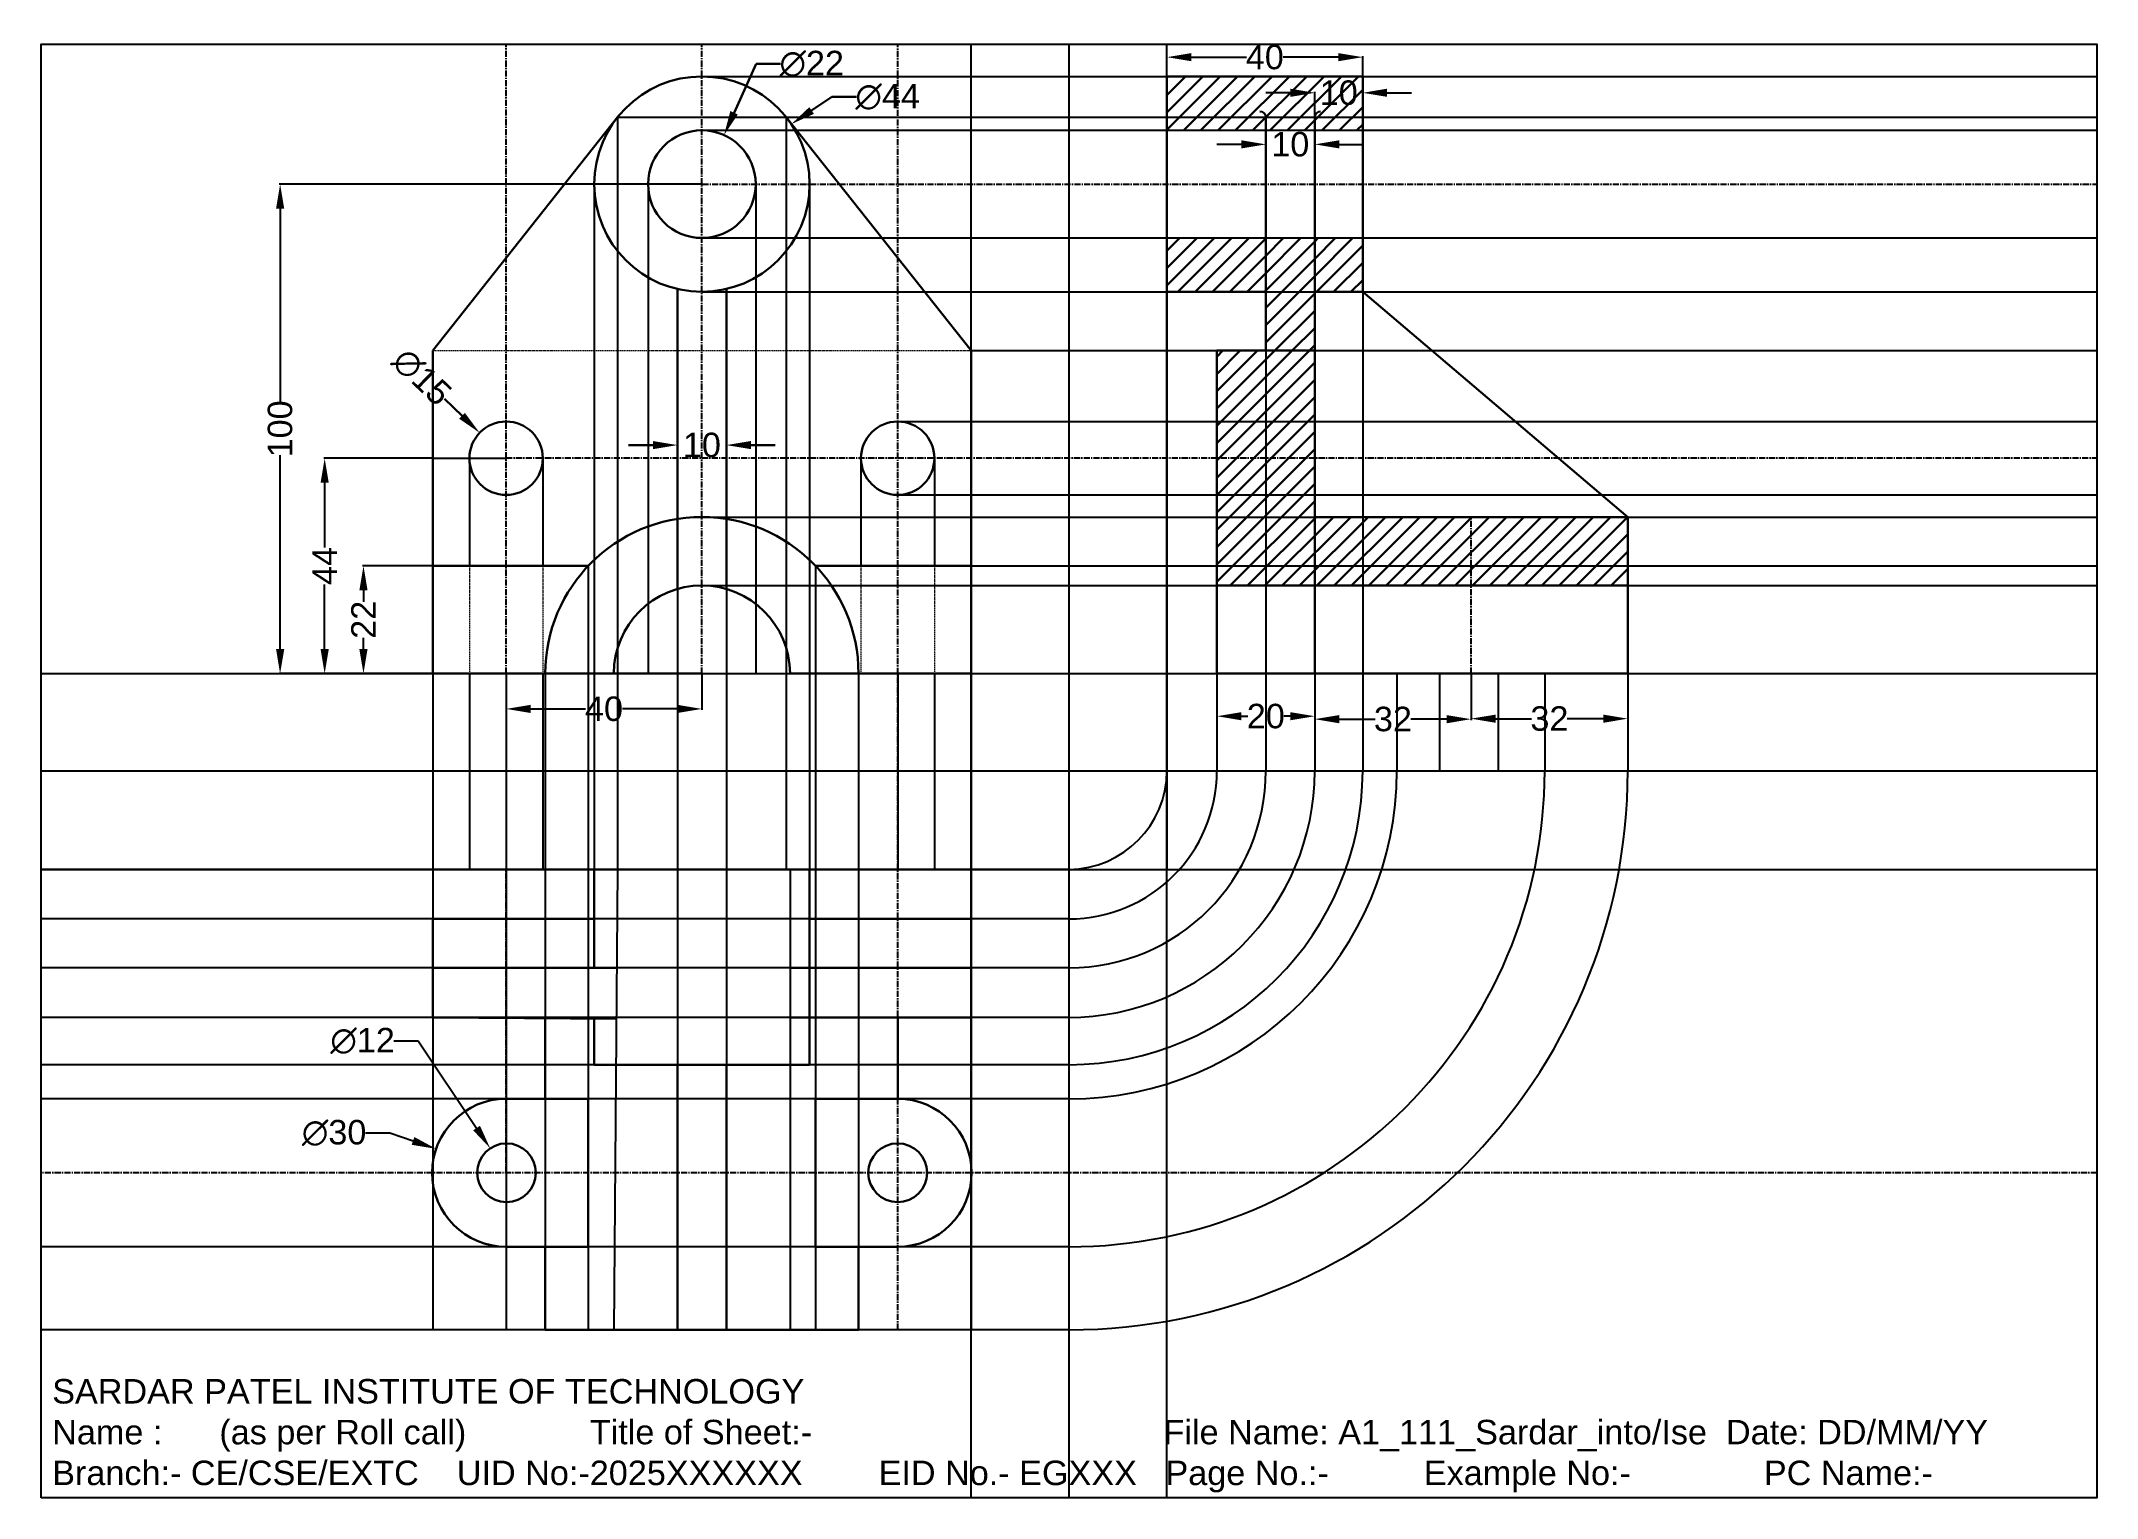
# Model space of a CAD drawing. Header units: millimetres. Extents: x 0 to 420, y 0 to 298.
import ezdxf

# ---------------------------------------------------------------- set-up
doc = ezdxf.new("R2010")
doc.units = ezdxf.units.MM
doc.header["$MEASUREMENT"] = 0
doc.header["$PDMODE"] = 35
doc.header["$PDSIZE"] = 3
doc.linetypes.add('CENTER', pattern=[2, 1.25, -0.25, 0.25, -0.25])
doc.linetypes.add('HIDDEN', pattern=[0.375, 0.25, -0.125])
doc.layers.get('0').update_dxf_attribs({"color": 255})
for name, color, linetype in [('CENTER', 2, 'CENTER'), ('DIMENSION', 4, 'Continuous'), ('PROJECTION', 3, 'Continuous'), ('TEXT', 7, 'Continuous')]:
    doc.layers.add(name, color=color, linetype=linetype)
doc.layers.add('HIDDEN', color=7, linetype='HIDDEN', lineweight=20)
doc.layers.add('OBJECT', color=7, linetype='Continuous', lineweight=30)
doc.styles.get("Standard").update_dxf_attribs({"font": 'arial.ttf'})
doc.dimstyles.get("Standard").update_dxf_attribs({"dimtxt": 5, "dimasz": 5, "dimexe": 0.18, "dimexo": 0.0625, "dimgap": 0.09, "dimtad": 0, "dimtoh": 1, "dimdec": 0, "dimzin": 0, "dimdsep": 46, "dimtxsty": 'Standard', "dimcen": 0.09, "dimclrd": 256, "dimclre": 256, "dimadec": 0, "dimazin": 0, "dimtfac": 1, "dimtdec": 0, "dimtofl": 0, "dimtmove": 0, "dimatfit": 3, "dimfxl": 1, "dimtolj": 1, "dimtzin": 0, "dimlwd": -1, "dimarcsym": 0})

# ---------------------------------------------------------------- blocks, each defined once
blk = doc.blocks.new('*D4')
at = {"layer": 'Defpoints', "color": 0, "transparency": 16777216}
for p in [(95, 168.39), (135, 168.39), (95, 161.18)]:
    blk.add_point(p, dxfattribs=at)
at = {"layer": 'DIMENSION', "lineweight": -2, "transparency": 16777216}
for p, q in [((95, 168.33), (95, 161)), ((135, 168.33), (135, 161))]:
    blk.add_line(p, q, dxfattribs=at)
at = {"layer": 'DIMENSION', "transparency": 16777216}
for p, q in [((100, 161.18), (111.24, 161.18)), ((130, 161.18), (118.76, 161.18))]:
    blk.add_line(p, q, dxfattribs=at)
for points in [[(100, 162.02), (100, 160.35), (95, 161.18)], [(130, 162.02), (130, 160.35), (135, 161.18)]]:
    blk.add_solid(points, dxfattribs=at)
at = {"layer": 'DIMENSION', "color": 0, "transparency": 16777216, "insert": (115, 161.18), "char_height": 5, "attachment_point": 5}
blk.add_mtext('\\A1;40', dxfattribs=at)
blk = doc.blocks.new('*D5')
at = {"layer": 'Defpoints', "color": 0, "transparency": 16777216}
for p in [(65.86, 190.39), (80, 190.39), (80, 168.39)]:
    blk.add_point(p, dxfattribs=at)
at = {"layer": 'DIMENSION', "lineweight": -2, "transparency": 16777216}
for p, q in [((79.94, 190.39), (65.68, 190.39)), ((79.94, 168.39), (65.68, 168.39))]:
    blk.add_line(p, q, dxfattribs=at)
at = {"layer": 'DIMENSION', "transparency": 16777216}
for p, q in [((65.86, 185.39), (65.86, 183.08)), ((65.86, 173.39), (65.86, 175.7))]:
    blk.add_line(p, q, dxfattribs=at)
for points in [[(65.02, 185.39), (66.69, 185.39), (65.86, 190.39)], [(65.02, 173.39), (66.69, 173.39), (65.86, 168.39)]]:
    blk.add_solid(points, dxfattribs=at)
at = {"layer": 'DIMENSION', "color": 0, "transparency": 16777216, "insert": (65.86, 179.39), "char_height": 5, "attachment_point": 5, "rotation": 90}
blk.add_mtext('\\A1;22', dxfattribs=at)
blk = doc.blocks.new('*D6')
at = {"layer": 'Defpoints', "color": 0, "transparency": 16777216}
for p in [(48.83, 268.39), (135, 268.39), (135, 168.39)]:
    blk.add_point(p, dxfattribs=at)
at = {"layer": 'DIMENSION', "lineweight": -2, "transparency": 16777216}
for p, q in [((134.94, 268.39), (48.65, 268.39)), ((134.94, 168.39), (48.65, 168.39))]:
    blk.add_line(p, q, dxfattribs=at)
at = {"layer": 'DIMENSION', "transparency": 16777216}
for p, q in [((48.83, 263.39), (48.83, 223.76)), ((48.83, 173.39), (48.83, 213.02))]:
    blk.add_line(p, q, dxfattribs=at)
for points in [[(48, 263.39), (49.67, 263.39), (48.83, 268.39)], [(48, 173.39), (49.67, 173.39), (48.83, 168.39)]]:
    blk.add_solid(points, dxfattribs=at)
at = {"layer": 'DIMENSION', "color": 0, "transparency": 16777216, "insert": (48.83, 218.39), "char_height": 5, "attachment_point": 5, "rotation": 90}
blk.add_mtext('\\A1;100', dxfattribs=at)
blk = doc.blocks.new('*D7')
at = {"layer": 'Defpoints', "color": 0, "transparency": 16777216}
for p in [(153.27, 280.65), (116.73, 256.13)]:
    blk.add_point(p, dxfattribs=at)
at = {"layer": 'OBJECT', "transparency": 16777216}
for p, q in [((161.57, 286.22), (157.42, 283.43)), ((166.57, 286.22), (161.57, 286.22))]:
    blk.add_line(p, q, dxfattribs=at)
at = {"layer": 'OBJECT', "lineweight": -2, "transparency": 16777216}
for p, q in [((134.91, 268.39), (135.09, 268.39)), ((135, 268.3), (135, 268.48))]:
    blk.add_line(p, q, dxfattribs=at)
at = {"layer": 'OBJECT', "transparency": 16777216}
blk.add_solid([(156.95, 284.13), (157.88, 282.74), (153.27, 280.65)], dxfattribs=at)
at = {"layer": 'OBJECT', "color": 0, "transparency": 16777216, "insert": (172.95, 286.22), "char_height": 5, "attachment_point": 5}
blk.add_mtext('\\A1;∅44', dxfattribs=at)
blk = doc.blocks.new('*D8')
at = {"layer": 'Defpoints', "color": 0, "transparency": 16777216}
for p in [(139.52, 278.42), (130.48, 258.36)]:
    blk.add_point(p, dxfattribs=at)
at = {"layer": 'OBJECT', "transparency": 16777216}
for p, q in [((146.08, 292.97), (141.57, 282.98)), ((151.08, 292.97), (146.08, 292.97))]:
    blk.add_line(p, q, dxfattribs=at)
at = {"layer": 'OBJECT', "lineweight": -2, "transparency": 16777216}
for p, q in [((134.91, 268.39), (135.09, 268.39)), ((135, 268.3), (135, 268.48))]:
    blk.add_line(p, q, dxfattribs=at)
at = {"layer": 'OBJECT', "transparency": 16777216}
blk.add_solid([(140.81, 283.32), (142.33, 282.63), (139.52, 278.42)], dxfattribs=at)
at = {"layer": 'OBJECT', "color": 0, "transparency": 16777216, "insert": (157.44, 292.97), "char_height": 5, "attachment_point": 5}
blk.add_mtext('\\A1;∅22', dxfattribs=at)
blk = doc.blocks.new('*D9')
at = {"layer": 'Defpoints', "color": 0, "transparency": 16777216}
for p in [(57.93, 212.39), (80, 212.39), (80, 168.39)]:
    blk.add_point(p, dxfattribs=at)
at = {"layer": 'DIMENSION', "lineweight": -2, "transparency": 16777216}
for p, q in [((79.94, 212.39), (57.75, 212.39)), ((79.94, 168.39), (57.75, 168.39))]:
    blk.add_line(p, q, dxfattribs=at)
at = {"layer": 'DIMENSION', "transparency": 16777216}
for p, q in [((57.93, 207.39), (57.93, 194.15)), ((57.93, 173.39), (57.93, 186.63))]:
    blk.add_line(p, q, dxfattribs=at)
for points in [[(57.1, 207.39), (58.76, 207.39), (57.93, 212.39)], [(57.1, 173.39), (58.76, 173.39), (57.93, 168.39)]]:
    blk.add_solid(points, dxfattribs=at)
at = {"layer": 'DIMENSION', "color": 0, "transparency": 16777216, "insert": (57.93, 190.39), "char_height": 5, "attachment_point": 5, "rotation": 90}
blk.add_mtext('\\A1;44', dxfattribs=at)
blk = doc.blocks.new('*D10')
at = {"layer": 'Defpoints', "color": 0, "transparency": 16777216}
for p in [(89.6, 217.59), (100.4, 207.19)]:
    blk.add_point(p, dxfattribs=at)
at = {"layer": 'OBJECT', "transparency": 16777216}
blk.add_line((82.39, 224.53), (86, 221.06), dxfattribs=at)
at = {"layer": 'OBJECT', "lineweight": -2, "transparency": 16777216}
for p, q in [((94.91, 212.39), (95.09, 212.39)), ((95, 212.3), (95, 212.48))]:
    blk.add_line(p, q, dxfattribs=at)
at = {"layer": 'OBJECT', "transparency": 16777216}
blk.add_solid([(86.57, 221.66), (85.42, 220.46), (89.6, 217.59)], dxfattribs=at)
at = {"layer": 'OBJECT', "color": 0, "transparency": 16777216, "insert": (77.78, 228.97), "char_height": 5, "attachment_point": 5, "rotation": 316.0827}
blk.add_mtext('\\A1;∅15', dxfattribs=at)
blk = doc.blocks.new('*D15')
at = {"layer": 'Defpoints', "color": 0, "transparency": 16777216}
for p in [(140, 215.08), (130, 207.68), (140, 207.68)]:
    blk.add_point(p, dxfattribs=at)
at = {"layer": 'OBJECT', "transparency": 16777216}
for p, q in [((125, 215.08), (120, 215.08)), ((145, 215.08), (150, 215.08))]:
    blk.add_line(p, q, dxfattribs=at)
at = {"layer": 'OBJECT', "lineweight": -2, "transparency": 16777216}
for p, q in [((130, 207.74), (130, 215.26)), ((140, 207.74), (140, 215.26))]:
    blk.add_line(p, q, dxfattribs=at)
at = {"layer": 'OBJECT', "transparency": 16777216}
for points in [[(125, 215.91), (125, 214.25), (130, 215.08)], [(145, 215.91), (145, 214.25), (140, 215.08)]]:
    blk.add_solid(points, dxfattribs=at)
at = {"layer": 'OBJECT', "color": 0, "transparency": 16777216, "insert": (135, 215.08), "char_height": 5, "attachment_point": 5}
blk.add_mtext('\\A1;10', dxfattribs=at)
blk = doc.blocks.new('*D17')
at = {"layer": 'Defpoints', "color": 0, "transparency": 16777216}
for p in [(270, 294.33), (230, 290.39), (270, 290.39)]:
    blk.add_point(p, dxfattribs=at)
at = {"layer": 'DIMENSION', "lineweight": -2, "transparency": 16777216}
for p, q in [((230, 290.45), (230, 294.51)), ((270, 290.45), (270, 294.51))]:
    blk.add_line(p, q, dxfattribs=at)
at = {"layer": 'DIMENSION', "transparency": 16777216}
for p, q in [((235, 294.33), (246.24, 294.33)), ((265, 294.33), (253.76, 294.33))]:
    blk.add_line(p, q, dxfattribs=at)
for points in [[(235, 295.16), (235, 293.5), (230, 294.33)], [(265, 295.16), (265, 293.5), (270, 294.33)]]:
    blk.add_solid(points, dxfattribs=at)
at = {"layer": 'DIMENSION', "color": 0, "transparency": 16777216, "insert": (250, 294.33), "char_height": 5, "attachment_point": 5}
blk.add_mtext('\\A1;40', dxfattribs=at)
blk = doc.blocks.new('*D18')
at = {"layer": 'Defpoints', "color": 0, "transparency": 16777216}
for p in [(260.21, 287.05), (260.21, 282.05), (270, 282.05)]:
    blk.add_point(p, dxfattribs=at)
at = {"layer": 'DIMENSION', "transparency": 16777216}
for p, q in [((255.21, 287.05), (250.21, 287.05)), ((275, 287.05), (280, 287.05))]:
    blk.add_line(p, q, dxfattribs=at)
at = {"layer": 'DIMENSION', "lineweight": -2, "transparency": 16777216}
for p, q in [((260.21, 282.11), (260.21, 287.23)), ((270, 282.11), (270, 287.23))]:
    blk.add_line(p, q, dxfattribs=at)
at = {"layer": 'DIMENSION', "transparency": 16777216}
for points in [[(255.21, 287.89), (255.21, 286.22), (260.21, 287.05)], [(275, 287.89), (275, 286.22), (270, 287.05)]]:
    blk.add_solid(points, dxfattribs=at)
at = {"layer": 'DIMENSION', "color": 0, "transparency": 16777216, "insert": (265.11, 287.05), "char_height": 5, "attachment_point": 5}
blk.add_mtext('\\A1;10', dxfattribs=at)
blk = doc.blocks.new('*D19')
at = {"layer": 'Defpoints', "color": 0, "transparency": 16777216}
for p in [(250.21, 282.05), (260.21, 282.05), (250.21, 276.52)]:
    blk.add_point(p, dxfattribs=at)
at = {"layer": 'DIMENSION', "lineweight": -2, "transparency": 16777216}
for p, q in [((250.21, 281.99), (250.21, 276.34)), ((260.21, 281.99), (260.21, 276.34))]:
    blk.add_line(p, q, dxfattribs=at)
at = {"layer": 'DIMENSION', "transparency": 16777216}
for p, q in [((245.21, 276.52), (240.21, 276.52)), ((265.21, 276.52), (270.21, 276.52))]:
    blk.add_line(p, q, dxfattribs=at)
for points in [[(245.21, 277.35), (245.21, 275.69), (250.21, 276.52)], [(265.21, 277.35), (265.21, 275.69), (260.21, 276.52)]]:
    blk.add_solid(points, dxfattribs=at)
at = {"layer": 'DIMENSION', "color": 0, "transparency": 16777216, "insert": (255.21, 276.52), "char_height": 5, "attachment_point": 5}
blk.add_mtext('\\A1;10', dxfattribs=at)
blk = doc.blocks.new('*D20')
at = {"layer": 'Defpoints', "color": 0, "transparency": 16777216}
for p in [(240.21, 168.39), (260.21, 168.39), (260.21, 159.69)]:
    blk.add_point(p, dxfattribs=at)
at = {"layer": 'DIMENSION', "lineweight": -2, "transparency": 16777216}
for p, q in [((240.21, 168.33), (240.21, 159.51)), ((260.21, 168.33), (260.21, 159.51))]:
    blk.add_line(p, q, dxfattribs=at)
at = {"layer": 'DIMENSION', "transparency": 16777216}
for p, q in [((245.21, 159.69), (246.51, 159.69)), ((255.21, 159.69), (253.92, 159.69))]:
    blk.add_line(p, q, dxfattribs=at)
for points in [[(245.21, 160.52), (245.21, 158.86), (240.21, 159.69)], [(255.21, 160.52), (255.21, 158.86), (260.21, 159.69)]]:
    blk.add_solid(points, dxfattribs=at)
at = {"layer": 'DIMENSION', "color": 0, "transparency": 16777216, "insert": (250.21, 159.69), "char_height": 5, "attachment_point": 5}
blk.add_mtext('\\A1;20', dxfattribs=at)
blk = doc.blocks.new('*D21')
at = {"layer": 'Defpoints', "color": 0, "transparency": 16777216}
for p in [(260.21, 168.39), (292.15, 168.39), (292.15, 159.09)]:
    blk.add_point(p, dxfattribs=at)
at = {"layer": 'DIMENSION', "lineweight": -2, "transparency": 16777216}
for p, q in [((260.21, 168.33), (260.21, 158.91)), ((292.15, 168.33), (292.15, 158.91))]:
    blk.add_line(p, q, dxfattribs=at)
at = {"layer": 'DIMENSION', "transparency": 16777216}
for p, q in [((265.21, 159.09), (272.54, 159.09)), ((287.15, 159.09), (279.82, 159.09))]:
    blk.add_line(p, q, dxfattribs=at)
for points in [[(265.21, 159.92), (265.21, 158.25), (260.21, 159.09)], [(287.15, 159.92), (287.15, 158.25), (292.15, 159.09)]]:
    blk.add_solid(points, dxfattribs=at)
at = {"layer": 'DIMENSION', "color": 0, "transparency": 16777216, "insert": (276.18, 159.09), "char_height": 5, "attachment_point": 5}
blk.add_mtext('\\A1;32', dxfattribs=at)
blk = doc.blocks.new('*D23')
at = {"layer": 'Defpoints', "color": 0, "transparency": 16777216}
for p in [(292.15, 168.39), (324.15, 168.39), (324.15, 159.19)]:
    blk.add_point(p, dxfattribs=at)
at = {"layer": 'DIMENSION', "lineweight": -2, "transparency": 16777216}
for p, q in [((292.15, 168.33), (292.15, 159.01)), ((324.15, 168.33), (324.15, 159.01))]:
    blk.add_line(p, q, dxfattribs=at)
at = {"layer": 'DIMENSION', "transparency": 16777216}
for p, q in [((297.15, 159.19), (304.5, 159.19)), ((319.15, 159.19), (311.79, 159.19))]:
    blk.add_line(p, q, dxfattribs=at)
for points in [[(297.15, 160.02), (297.15, 158.35), (292.15, 159.19)], [(319.15, 160.02), (319.15, 158.35), (324.15, 159.19)]]:
    blk.add_solid(points, dxfattribs=at)
at = {"layer": 'DIMENSION', "color": 0, "transparency": 16777216, "insert": (308.15, 159.19), "char_height": 5, "attachment_point": 5}
blk.add_mtext('\\A1;32', dxfattribs=at)
blk = doc.blocks.new('*D26')
at = {"layer": 'Defpoints', "color": 0, "transparency": 16777216}
for p in [(80.71, 71.31), (109.29, 61.53)]:
    blk.add_point(p, dxfattribs=at)
at = {"layer": 'DIMENSION', "transparency": 16777216}
for p, q in [((66.25, 74.55), (71.25, 74.55)), ((71.25, 74.55), (75.98, 72.93))]:
    blk.add_line(p, q, dxfattribs=at)
at = {"layer": 'DIMENSION', "lineweight": -2, "transparency": 16777216}
for p, q in [((94.91, 66.42), (95.09, 66.42)), ((95, 66.33), (95, 66.51))]:
    blk.add_line(p, q, dxfattribs=at)
at = {"layer": 'DIMENSION', "transparency": 16777216}
blk.add_solid([(76.25, 73.72), (75.71, 72.14), (80.71, 71.31)], dxfattribs=at)
at = {"layer": 'DIMENSION', "color": 0, "transparency": 16777216, "insert": (59.86, 74.55), "char_height": 5, "attachment_point": 5}
blk.add_mtext('\\A1;∅30', dxfattribs=at)
blk = doc.blocks.new('*D27')
at = {"layer": 'Defpoints', "color": 0, "transparency": 16777216}
for p in [(91.75, 71.41), (98.43, 61.44)]:
    blk.add_point(p, dxfattribs=at)
at = {"layer": 'DIMENSION', "transparency": 16777216}
for p, q in [((72.05, 93.35), (77.05, 93.35)), ((77.05, 93.35), (88.97, 75.56))]:
    blk.add_line(p, q, dxfattribs=at)
at = {"layer": 'DIMENSION', "lineweight": -2, "transparency": 16777216}
for p, q in [((95, 66.42), (95.18, 66.42)), ((95.09, 66.33), (95.09, 66.51))]:
    blk.add_line(p, q, dxfattribs=at)
at = {"layer": 'DIMENSION', "transparency": 16777216}
blk.add_solid([(89.66, 76.02), (88.27, 75.1), (91.75, 71.41)], dxfattribs=at)
at = {"layer": 'DIMENSION', "color": 0, "transparency": 16777216, "insert": (65.68, 93.35), "char_height": 5, "attachment_point": 5}
blk.add_mtext('\\A1;∅12', dxfattribs=at)

msp = doc.modelspace()

# ---------------------------------------------------------------- hatches: boundary and pattern name
at = {"layer": 'OBJECT'}
h = msp.add_hatch(dxfattribs=at)
h.set_pattern_fill('ANSI31', color=256, scale=20)
h.paths.add_polyline_path([(260.21, 204.89), (240.21, 204.89), (240.21, 186.39), (260.21, 186.39)])
h.paths.add_polyline_path([(324.15, 200.39), (260.21, 200.39), (260.21, 186.39), (324.15, 186.39)])
h.paths.add_polyline_path([(260.21, 219.89), (240.21, 219.89), (240.21, 204.89), (260.21, 204.89)])
h.paths.add_polyline_path([(260.21, 234.39), (240.21, 234.39), (240.21, 219.89), (260.21, 219.89)])
h.paths.add_polyline_path([(250.21, 257.39), (230, 257.39), (230, 246.39), (250.21, 246.39)])
h.paths.add_polyline_path([(270, 257.39), (260.21, 257.39), (260.21, 246.39), (270, 246.39)])
h.paths.add_polyline_path([(270, 290.39), (230, 290.39), (230, 279.39), (270, 279.39)])
h = msp.add_hatch(dxfattribs=at)
h.set_pattern_fill('ANSI31', color=256, scale=20)
h.paths.add_polyline_path([(260.21, 257.39), (250.21, 257.39), (250.21, 234.39), (260.21, 234.39)])

# ---------------------------------------------------------------- linework, layer by layer
for p, q in [((190, 0), (190, 297)), ((210, 0), (210, 297)), ((230, 0), (230, 297)), ((0, 168.39), (420, 168.39)), ((0, 148.5), (420, 148.5)), ((0, 128.39), (420, 128.39))]:
    msp.add_line(p, q)
msp.add_lwpolyline([(0, 0), (0, 297), (420, 297), (420, 0), (0, 0)], close=True)
at = {"layer": 'CENTER'}
for p, q in [((95, 168.39), (95, 297)), ((135, 168.39), (135, 297)), ((175, 34.35), (175, 297)), ((135.09, 268.39), (420, 268.39)), ((95, 212.48), (420, 212.48)), ((292.15, 168.39), (292.18, 200.39)), ((95, 66.42), (95, 128.39)), ((420, 66.42), (0, 66.42))]:
    msp.add_line(p, q, dxfattribs=at)
at = {"layer": 'DIMENSION'}
msp.add_line((80, 212.39), (95, 212.39), dxfattribs=at)
at = {"layer": 'HIDDEN'}
for p, q in [((230, 279.39), (270, 279.39)), ((230, 257.39), (270, 257.39)), ((80, 234.39), (190, 234.39)), ((240.21, 219.89), (260.21, 219.89)), ((240.21, 204.89), (260.21, 204.89)), ((87.5, 190.39), (87.5, 168.39)), ((102.5, 190.39), (102.5, 168.39)), ((167.5, 190.39), (167.5, 168.39)), ((182.5, 190.39), (182.5, 168.39)), ((240.21, 186.39), (276.97, 186.39)), ((307.19, 186.39), (324.15, 186.39))]:
    msp.add_line(p, q, dxfattribs=at)
at = {"layer": 'OBJECT'}
for p, q in [((230, 290.39), (230, 246.39)), ((230, 290.39), (270, 290.39)), ((270, 290.39), (270, 246.39)), ((80, 234.39), (117.76, 282.05)), ((190, 234.39), (152.24, 282.05)), ((250.21, 282.05), (250.21, 234.39)), ((260.21, 282.05), (260.21, 234.39)), ((130, 185.68), (130, 246.96)), ((140, 185.68), (140, 246.96)), ((230, 246.39), (250.21, 246.39)), ((260.21, 246.39), (270, 246.39)), ((324.15, 200.39), (270, 246.39)), ((80, 168.39), (80, 234.39)), ((190, 168.39), (190, 234.39)), ((260.21, 234.39), (240.21, 234.39)), ((240.21, 234.39), (240.21, 168.39)), ((260.21, 234.39), (260.21, 168.39)), ((324.15, 200.39), (260.21, 200.39)), ((324.15, 168.39), (324.15, 200.39)), ((80, 190.39), (111.76, 190.39)), ((158.24, 190.39), (190, 190.39)), ((240.21, 186.39), (324.15, 186.39)), ((103, 168.39), (80, 168.39)), ((102.5, 168.39), (117, 168.39)), ((153, 168.39), (167, 168.39)), ((167, 168.39), (190, 168.39)), ((260.21, 168.39), (240.21, 168.39)), ((260.21, 168.39), (324.15, 168.39)), ((113, 128.39), (157, 128.39)), ((113, 128.39), (113, 108.29)), ((157, 128.39), (157, 88.5)), ((80, 108.29), (80, 118.29)), ((80, 118.29), (113, 118.29)), ((190, 118.29), (157, 118.29)), ((190, 108.29), (190, 118.29)), ((117.59, 108.29), (80, 108.29)), ((80, 108.29), (80, 98.17)), ((153, 108.29), (190, 108.29)), ((190, 98.17), (190, 108.29)), ((80, 98.17), (117.51, 97.87)), ((103, 81.53), (103, 97.99)), ((113, 98.17), (113, 88.5)), ((153, 98.17), (190, 98.17)), ((175, 81.53), (175, 98.17)), ((113, 88.5), (157, 88.5)), ((130, 34.35), (130, 88.5)), ((130, 88.5), (140, 88.5)), ((140, 88.5), (140, 34.35)), ((111.76, 81.53), (95, 81.53)), ((111.76, 81.53), (111.76, 51.31)), ((158.24, 81.53), (175, 81.53)), ((158.24, 81.53), (158.24, 51.31)), ((111.76, 51.31), (95, 51.31)), ((103, 34.35), (103, 51.31)), ((158.24, 51.31), (175, 51.31)), ((167, 34.35), (167, 51.31)), ((103, 34.35), (167, 34.35))]:
    msp.add_line(p, q, dxfattribs=at)
for centre, radius in [((135, 268.39), 22), ((135, 268.39), 11), ((95, 212.39), 7.5), ((175, 212.39), 7.5), ((95.09, 66.42), 6), ((175, 66.42), 6)]:
    msp.add_circle(centre, radius, dxfattribs=at)
for centre, radius, start, end in [((249.02, 282.05), 1.19, 360, 90), ((261.41, 282.05), 1.19, 90, 180), ((135, 168.39), 32, 0, 180), ((135, 168.39), 18, 0, 180), ((95, 66.42), 15.11, 90, 270), ((175, 66.42), 15.11, 270, 90)]:
    msp.add_arc(centre, radius, start, end, dxfattribs=at)
at = {"layer": 'PROJECTION'}
for p, q in [((135, 290.39), (420, 290.39)), ((117.76, 282.05), (420, 282.05)), ((117.76, 282.05), (117.76, 128.39)), ((152.24, 282.05), (152.24, 128.39)), ((135, 279.39), (420, 279.39)), ((113, 268.39), (113, 128.39)), ((124, 268.39), (124, 168.39)), ((146, 268.39), (146, 168.39)), ((157, 268.39), (157, 128.39)), ((135, 257.39), (420, 257.39)), ((135, 246.39), (420, 246.39)), ((230, 246.39), (230, 128.39)), ((270, 246.39), (270, 148.5)), ((190, 234.39), (420, 234.39)), ((250.21, 234.39), (250.21, 148.5)), ((175, 219.89), (420, 219.89)), ((87.5, 212.39), (87.5, 190.39)), ((102.5, 212.39), (102.5, 190.39)), ((167.5, 212.39), (167.5, 190.39)), ((182.5, 212.39), (182.5, 190.39)), ((175, 204.89), (420, 204.89)), ((135, 200.39), (420, 200.39)), ((111.76, 190.39), (111.76, 34.35)), ((158.24, 190.39), (158.24, 34.35)), ((190, 190.39), (420, 190.39)), ((130, 185.68), (130, 34.35)), ((135, 186.39), (420, 186.39)), ((140, 185.68), (140, 34.35)), ((80, 168.39), (80, 34.35)), ((87.5, 168.39), (87.5, 128.39)), ((95, 168.39), (95, 34.35)), ((102.5, 168.39), (102.5, 128.39)), ((103, 168.39), (103, 34.35)), ((167, 168.39), (167, 34.35)), ((175, 168.39), (175, 128.39)), ((182.5, 168.39), (182.5, 128.39)), ((190, 168.39), (190, 34.35)), ((240.21, 168.39), (240.21, 148.5)), ((260.21, 168.39), (260.21, 148.5)), ((276.97, 168.39), (276.97, 148.5)), ((285.7, 168.39), (285.7, 148.5)), ((297.7, 168.39), (297.7, 148.5)), ((307.19, 168.39), (307.19, 148.5)), ((324.15, 168.39), (324.15, 148.5)), ((210, 128.39), (0, 128.39)), ((117.76, 128.39), (117, 34.35)), ((153, 128.39), (153, 34.35)), ((210, 118.29), (0, 118.29)), ((210, 108.29), (0, 108.29)), ((209.81, 98.17), (0, 98.17)), ((210, 88.5), (0, 88.5)), ((210, 81.53), (0, 81.53)), ((210, 51.31), (0, 51.31)), ((210, 34.35), (0, 34.35))]:
    msp.add_line(p, q, dxfattribs=at)
for centre, radius, start, end in [((209.81, 148.58), 50.41, 270, 359.9094), ((209.81, 148.58), 20.19, 270.5462, 359.7738), ((210, 148.5), 114.15, 270, 360), ((210, 148.5), 30.21, 270, 360), ((210, 148.5), 66.97, 270, 0), ((210, 148.5), 97.19, 270, 0), ((210, 148.5), 60, 270, 360), ((210, 148.5), 40.21, 270, 360)]:
    msp.add_arc(centre, radius, start, end, dxfattribs=at)

# ---------------------------------------------------------------- texts
at = {"layer": 'TEXT', "insert": (2.26, 24.28), "char_height": 5, "width": 420.6213, "attachment_point": 1}
msp.add_mtext('SARDAR PATEL INSTITUTE OF TECHNOLOGY\\PName :      (as per Roll call)             Title of Sheet:-                                     File Name: A1_111_Sardar_into/Ise  Date: DD/MM/YY        \\PBranch:- CE/CSE/EXTC    UID No:-2025XXXXXX        EID No.- EGXXX   Page No.:-          Example No:-              PC Name:-', dxfattribs=at)

# ---------------------------------------------------------------- dimensions: what is measured, and where the dimension line sits
at = {"layer": 'DIMENSION'}
for base, p1, p2, picture, middle in [((270, 294.33), (230, 290.39), (270, 290.39), '*D17', (250, 294.33)), ((260.21, 287.05), (270, 282.05), (260.21, 282.05), '*D18', (265.11, 287.05)), ((250.21, 276.52), (260.21, 282.05), (250.21, 282.05), '*D19', (255.21, 276.52)), ((95, 161.18), (135, 168.39), (95, 168.39), '*D4', (115, 161.18)), ((260.21, 159.69), (240.21, 168.39), (260.21, 168.39), '*D20', (250.21, 159.69)), ((292.15, 159.09), (260.21, 168.39), (292.15, 168.39), '*D21', (276.18, 159.09)), ((324.15, 159.19), (292.15, 168.39), (324.15, 168.39), '*D23', (308.15, 159.19))]:
    dim = msp.add_linear_dim(base=base, p1=p1, p2=p2, dimstyle='Standard', dxfattribs=at)
    dim.commit()
    dim.dimension.update_dxf_attribs({"geometry": picture, "text_midpoint": middle})
for base, p1, p2, picture, middle in [((48.83, 268.39), (135, 168.39), (135, 268.39), '*D6', (48.83, 218.39)), ((57.93, 212.39), (80, 168.39), (80, 212.39), '*D9', (57.93, 190.39)), ((65.86, 190.39), (80, 168.39), (80, 190.39), '*D5', (65.86, 179.39))]:
    dim = msp.add_linear_dim(base=base, p1=p1, p2=p2, angle=90, dimstyle='Standard', dxfattribs=at)
    dim.commit()
    dim.dimension.update_dxf_attribs({"geometry": picture, "text_midpoint": middle})
dim = msp.add_diameter_dim_2p(p1=(98.43, 61.44), p2=(91.75, 71.41), dimstyle='Standard', dxfattribs=at)
dim.commit()
dim.dimension.update_dxf_attribs({"geometry": '*D27', "text_midpoint": (65.68, 93.35), "dimtype": 163})
dim = msp.add_diameter_dim_2p(p1=(109.29, 61.53), p2=(80.71, 71.31), dimstyle='Standard', dxfattribs=at)
dim.commit()
dim.dimension.update_dxf_attribs({"geometry": '*D26', "text_midpoint": (59.86, 74.55)})
at = {"layer": 'OBJECT'}
dim = msp.add_diameter_dim_2p(p1=(130.48, 258.36), p2=(139.52, 278.42), dimstyle='Standard', dxfattribs=at)
dim.commit()
dim.dimension.update_dxf_attribs({"geometry": '*D8', "text_midpoint": (157.44, 292.97), "dimtype": 163})
for p1, p2, picture, middle in [((116.73, 256.13), (153.27, 280.65), '*D7', (172.95, 286.22)), ((100.4, 207.19), (89.6, 217.59), '*D10', (77.78, 228.97))]:
    dim = msp.add_diameter_dim_2p(p1=p1, p2=p2, dimstyle='Standard', dxfattribs=at)
    dim.commit()
    dim.dimension.update_dxf_attribs({"geometry": picture, "text_midpoint": middle})
dim = msp.add_linear_dim(base=(140, 215.08), p1=(130, 207.68), p2=(140, 207.68), dimstyle='Standard', dxfattribs=at)
dim.commit()
dim.dimension.update_dxf_attribs({"geometry": '*D15', "text_midpoint": (135, 215.08)})

doc.saveas('drawing.dxf')
